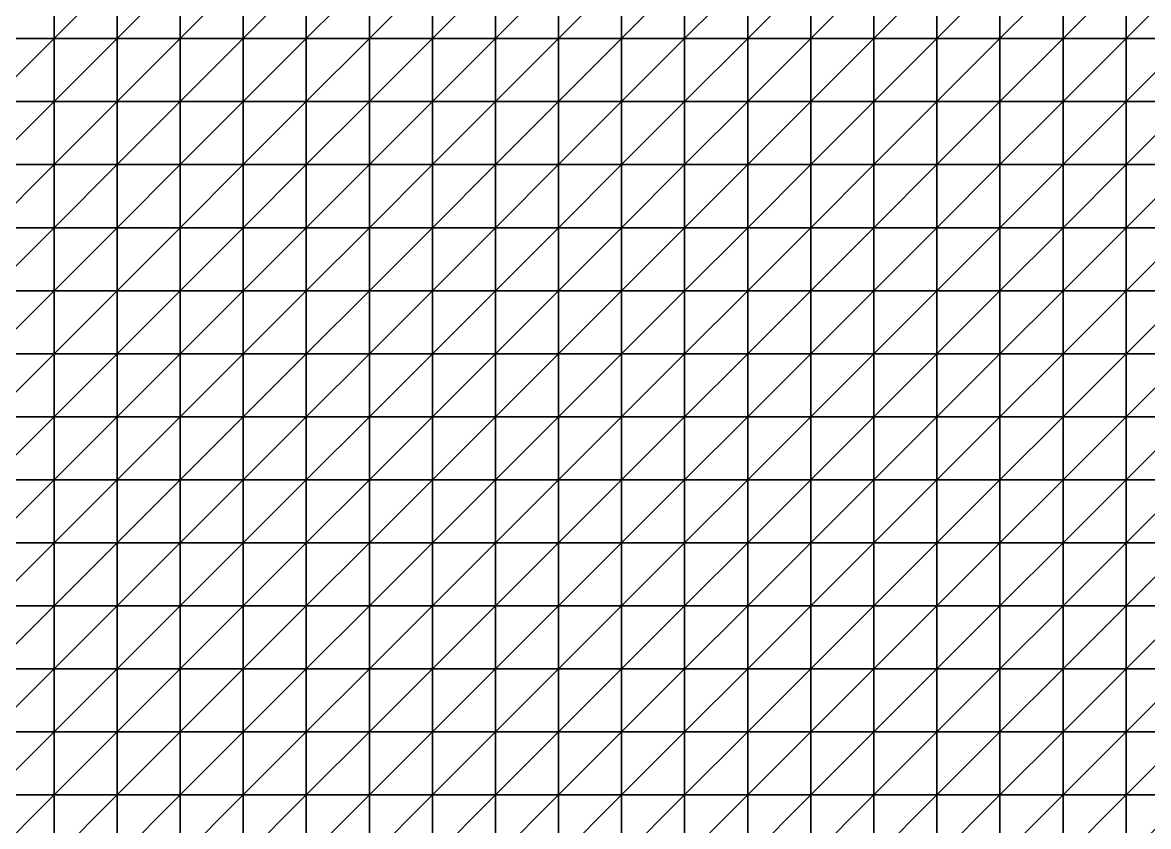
# Model space of a CAD drawing. Extents: x 504700 to 505400, y 9011750 to 9012250.
# Drawn here: x 505045 to 505223.5, y 9011995 to 9012122.6 of the extents above; entities that cross this region are included whole.
import ezdxf

# ---------------------------------------------------------------- set-up
doc = ezdxf.new("R2010")
doc.units = 0

msp = doc.modelspace()

# ---------------------------------------------------------------- linework, layer by layer
at = {"layer": 'PIT_FASE2'}
for points in [[(505040, 9012120, 210.42), (505050, 9012120, 210), (505050, 9012130, 220)], [(505040, 9012120, 210.42), (505050, 9012130, 220), (505040, 9012130, 220.38)], [(505050, 9012120, 210), (505060, 9012120, 210.42), (505060, 9012130, 220.38)], [(505050, 9012120, 210), (505060, 9012130, 220.38), (505050, 9012130, 220)], [(505060, 9012120, 210.42), (505070, 9012120, 211.66), (505070, 9012130, 221.53)], [(505060, 9012120, 210.42), (505070, 9012130, 221.53), (505060, 9012130, 220.38)], [(505070, 9012120, 211.66), (505080, 9012120, 213.69), (505080, 9012130, 223.42)], [(505070, 9012120, 211.66), (505080, 9012130, 223.42), (505070, 9012130, 221.53)], [(505080, 9012120, 213.69), (505090, 9012120, 216.49), (505090, 9012130, 226.01)], [(505080, 9012120, 213.69), (505090, 9012130, 226.01), (505080, 9012130, 223.42)], [(505090, 9012120, 216.49), (505100, 9012120, 220), (505100, 9012130, 229.28)], [(505090, 9012120, 216.49), (505100, 9012130, 229.28), (505090, 9012130, 226.01)], [(505100, 9012120, 220), (505110, 9012120, 224.16), (505110, 9012130, 233.18)], [(505100, 9012120, 220), (505110, 9012130, 233.18), (505100, 9012130, 229.28)], [(505110, 9012120, 224.16), (505120, 9012120, 228.92), (505120, 9012130, 237.65)], [(505110, 9012120, 224.16), (505120, 9012130, 237.65), (505110, 9012130, 233.18)], [(505120, 9012120, 228.92), (505130, 9012120, 234.22), (505130, 9012130, 242.64)], [(505120, 9012120, 228.92), (505130, 9012130, 242.64), (505120, 9012130, 237.65)], [(505130, 9012120, 234.22), (505140, 9012120, 240), (505140, 9012130, 248.11)], [(505130, 9012120, 234.22), (505140, 9012130, 248.11), (505130, 9012130, 242.64)], [(505140, 9012120, 240), (505150, 9012120, 246.21), (505150, 9012130, 254.01)], [(505140, 9012120, 240), (505150, 9012130, 254.01), (505140, 9012130, 248.11)], [(505150, 9012120, 246.21), (505160, 9012120, 252.79), (505160, 9012130, 260.29)], [(505150, 9012120, 246.21), (505160, 9012130, 260.29), (505150, 9012130, 254.01)], [(505160, 9012120, 252.79), (505170, 9012120, 259.71), (505170, 9012130, 266.92)], [(505160, 9012120, 252.79), (505170, 9012130, 266.92), (505160, 9012130, 260.29)], [(505170, 9012120, 259.71), (505180, 9012120, 266.92), (505180, 9012130, 273.85)], [(505170, 9012120, 259.71), (505180, 9012130, 273.85), (505170, 9012130, 266.92)], [(505180, 9012120, 266.92), (505190, 9012120, 274.39), (505190, 9012130, 281.05)], [(505180, 9012120, 266.92), (505190, 9012130, 281.05), (505180, 9012130, 273.85)], [(505190, 9012120, 274.39), (505200, 9012120, 282.09), (505200, 9012130, 288.49)], [(505190, 9012120, 274.39), (505200, 9012130, 288.49), (505190, 9012130, 281.05)], [(505200, 9012120, 282.09), (505210, 9012120, 290), (505210, 9012130, 296.15)], [(505200, 9012120, 282.09), (505210, 9012130, 296.15), (505200, 9012130, 288.49)], [(505210, 9012120, 290), (505220, 9012120, 298.09), (505220, 9012130, 304.01)], [(505210, 9012120, 290), (505220, 9012130, 304.01), (505210, 9012130, 296.15)], [(505220, 9012120, 298.09), (505230, 9012120, 306.33), (505230, 9012130, 312.04)], [(505220, 9012120, 298.09), (505230, 9012130, 312.04), (505220, 9012130, 304.01)], [(505040, 9012110, 200.45), (505050, 9012110, 200), (505050, 9012120, 210)], [(505040, 9012110, 200.45), (505050, 9012120, 210), (505040, 9012120, 210.42)], [(505050, 9012110, 200), (505060, 9012110, 200.45), (505060, 9012120, 210.42)], [(505050, 9012110, 200), (505060, 9012120, 210.42), (505050, 9012120, 210)], [(505060, 9012110, 200.45), (505070, 9012110, 201.8), (505070, 9012120, 211.66)], [(505060, 9012110, 200.45), (505070, 9012120, 211.66), (505060, 9012120, 210.42)], [(505070, 9012110, 201.8), (505080, 9012110, 204.02), (505080, 9012120, 213.69)], [(505070, 9012110, 201.8), (505080, 9012120, 213.69), (505070, 9012120, 211.66)], [(505080, 9012110, 204.02), (505090, 9012110, 207.05), (505090, 9012120, 216.49)], [(505080, 9012110, 204.02), (505090, 9012120, 216.49), (505080, 9012120, 213.69)], [(505090, 9012110, 207.05), (505100, 9012110, 210.83), (505100, 9012120, 220)], [(505090, 9012110, 207.05), (505100, 9012120, 220), (505090, 9012120, 216.49)], [(505100, 9012110, 210.83), (505110, 9012110, 215.3), (505110, 9012120, 224.16)], [(505100, 9012110, 210.83), (505110, 9012120, 224.16), (505100, 9012120, 220)], [(505110, 9012110, 215.3), (505120, 9012110, 220.38), (505120, 9012120, 228.92)], [(505110, 9012110, 215.3), (505120, 9012120, 228.92), (505110, 9012120, 224.16)], [(505120, 9012110, 220.38), (505130, 9012110, 226.01), (505130, 9012120, 234.22)], [(505120, 9012110, 220.38), (505130, 9012120, 234.22), (505120, 9012120, 228.92)], [(505130, 9012110, 226.01), (505140, 9012110, 232.13), (505140, 9012120, 240)], [(505130, 9012110, 226.01), (505140, 9012120, 240), (505130, 9012120, 234.22)], [(505140, 9012110, 232.13), (505150, 9012110, 238.66), (505150, 9012120, 246.21)], [(505140, 9012110, 232.13), (505150, 9012120, 246.21), (505140, 9012120, 240)], [(505150, 9012110, 238.66), (505160, 9012110, 245.56), (505160, 9012120, 252.79)], [(505150, 9012110, 238.66), (505160, 9012120, 252.79), (505150, 9012120, 246.21)], [(505160, 9012110, 245.56), (505170, 9012110, 252.79), (505170, 9012120, 259.71)], [(505160, 9012110, 245.56), (505170, 9012120, 259.71), (505160, 9012120, 252.79)], [(505170, 9012110, 252.79), (505180, 9012110, 260.29), (505180, 9012120, 266.92)], [(505170, 9012110, 252.79), (505180, 9012120, 266.92), (505170, 9012120, 259.71)], [(505180, 9012110, 260.29), (505190, 9012110, 268.05), (505190, 9012120, 274.39)], [(505180, 9012110, 260.29), (505190, 9012120, 274.39), (505180, 9012120, 266.92)], [(505190, 9012110, 268.05), (505200, 9012110, 276.01), (505200, 9012120, 282.09)], [(505190, 9012110, 268.05), (505200, 9012120, 282.09), (505190, 9012120, 274.39)], [(505200, 9012110, 276.01), (505210, 9012110, 284.17), (505210, 9012120, 290)], [(505200, 9012110, 276.01), (505210, 9012120, 290), (505200, 9012120, 282.09)], [(505210, 9012110, 284.17), (505220, 9012110, 292.49), (505220, 9012120, 298.09)], [(505210, 9012110, 284.17), (505220, 9012120, 298.09), (505210, 9012120, 290)], [(505220, 9012110, 292.49), (505230, 9012110, 300.95), (505230, 9012120, 306.33)], [(505220, 9012110, 292.49), (505230, 9012120, 306.33), (505220, 9012120, 298.09)], [(505040, 9012100, 190.5), (505050, 9012100, 190), (505050, 9012110, 200)], [(505040, 9012100, 190.5), (505050, 9012110, 200), (505040, 9012110, 200.45)], [(505050, 9012100, 190), (505060, 9012100, 190.5), (505060, 9012110, 200.45)], [(505050, 9012100, 190), (505060, 9012110, 200.45), (505050, 9012110, 200)], [(505060, 9012100, 190.5), (505070, 9012100, 191.98), (505070, 9012110, 201.8)], [(505060, 9012100, 190.5), (505070, 9012110, 201.8), (505060, 9012110, 200.45)], [(505070, 9012100, 191.98), (505080, 9012100, 194.4), (505080, 9012110, 204.02)], [(505070, 9012100, 191.98), (505080, 9012110, 204.02), (505070, 9012110, 201.8)], [(505080, 9012100, 194.4), (505090, 9012100, 197.7), (505090, 9012110, 207.05)], [(505080, 9012100, 194.4), (505090, 9012110, 207.05), (505080, 9012110, 204.02)], [(505090, 9012100, 197.7), (505100, 9012100, 201.8), (505100, 9012110, 210.83)], [(505090, 9012100, 197.7), (505100, 9012110, 210.83), (505090, 9012110, 207.05)], [(505100, 9012100, 201.8), (505110, 9012100, 206.62), (505110, 9012110, 215.3)], [(505100, 9012100, 201.8), (505110, 9012110, 215.3), (505100, 9012110, 210.83)], [(505110, 9012100, 206.62), (505120, 9012100, 212.07), (505120, 9012110, 220.38)], [(505110, 9012100, 206.62), (505120, 9012110, 220.38), (505110, 9012110, 215.3)], [(505120, 9012100, 212.07), (505130, 9012100, 218.06), (505130, 9012110, 226.01)], [(505120, 9012100, 212.07), (505130, 9012110, 226.01), (505120, 9012110, 220.38)], [(505130, 9012100, 218.06), (505140, 9012100, 224.54), (505140, 9012110, 232.13)], [(505130, 9012100, 218.06), (505140, 9012110, 232.13), (505130, 9012110, 226.01)], [(505140, 9012100, 224.54), (505150, 9012100, 231.42), (505150, 9012110, 238.66)], [(505140, 9012100, 224.54), (505150, 9012110, 238.66), (505140, 9012110, 232.13)], [(505150, 9012100, 231.42), (505160, 9012100, 238.66), (505160, 9012110, 245.56)], [(505150, 9012100, 231.42), (505160, 9012110, 245.56), (505150, 9012110, 238.66)], [(505160, 9012100, 238.66), (505170, 9012100, 246.21), (505170, 9012110, 252.79)], [(505160, 9012100, 238.66), (505170, 9012110, 252.79), (505160, 9012110, 245.56)], [(505170, 9012100, 246.21), (505180, 9012100, 254.01), (505180, 9012110, 260.29)], [(505170, 9012100, 246.21), (505180, 9012110, 260.29), (505170, 9012110, 252.79)], [(505180, 9012100, 254.01), (505190, 9012100, 262.05), (505190, 9012110, 268.05)], [(505180, 9012100, 254.01), (505190, 9012110, 268.05), (505180, 9012110, 260.29)], [(505190, 9012100, 262.05), (505200, 9012100, 270.28), (505200, 9012110, 276.01)], [(505190, 9012100, 262.05), (505200, 9012110, 276.01), (505190, 9012110, 268.05)], [(505200, 9012100, 270.28), (505210, 9012100, 278.68), (505210, 9012110, 284.17)], [(505200, 9012100, 270.28), (505210, 9012110, 284.17), (505200, 9012110, 276.01)], [(505210, 9012100, 278.68), (505220, 9012100, 287.23), (505220, 9012110, 292.49)], [(505210, 9012100, 278.68), (505220, 9012110, 292.49), (505210, 9012110, 284.17)], [(505220, 9012100, 287.23), (505230, 9012100, 295.91), (505230, 9012110, 300.95)], [(505220, 9012100, 287.23), (505230, 9012110, 300.95), (505220, 9012110, 292.49)], [(505040, 9012090, 180.55), (505050, 9012090, 180), (505050, 9012100, 190)], [(505040, 9012090, 180.55), (505050, 9012100, 190), (505040, 9012100, 190.5)], [(505050, 9012090, 180), (505060, 9012090, 180.55), (505060, 9012100, 190.5)], [(505050, 9012090, 180), (505060, 9012100, 190.5), (505050, 9012100, 190)], [(505060, 9012090, 180.55), (505070, 9012090, 182.19), (505070, 9012100, 191.98)], [(505060, 9012090, 180.55), (505070, 9012100, 191.98), (505060, 9012100, 190.5)], [(505070, 9012090, 182.19), (505080, 9012090, 184.87), (505080, 9012100, 194.4)], [(505070, 9012090, 182.19), (505080, 9012100, 194.4), (505070, 9012100, 191.98)], [(505080, 9012090, 184.87), (505090, 9012090, 188.49), (505090, 9012100, 197.7)], [(505080, 9012090, 184.87), (505090, 9012100, 197.7), (505080, 9012100, 194.4)], [(505090, 9012090, 188.49), (505100, 9012090, 192.96), (505100, 9012100, 201.8)], [(505090, 9012090, 188.49), (505100, 9012100, 201.8), (505090, 9012100, 197.7)], [(505100, 9012090, 192.96), (505110, 9012090, 198.17), (505110, 9012100, 206.62)], [(505100, 9012090, 192.96), (505110, 9012100, 206.62), (505100, 9012100, 201.8)], [(505110, 9012090, 198.17), (505120, 9012090, 204.02), (505120, 9012100, 212.07)], [(505110, 9012090, 198.17), (505120, 9012100, 212.07), (505110, 9012100, 206.62)], [(505120, 9012090, 204.02), (505130, 9012090, 210.42), (505130, 9012100, 218.06)], [(505120, 9012090, 204.02), (505130, 9012100, 218.06), (505120, 9012100, 212.07)], [(505130, 9012090, 210.42), (505140, 9012090, 217.28), (505140, 9012100, 224.54)], [(505130, 9012090, 210.42), (505140, 9012100, 224.54), (505130, 9012100, 218.06)], [(505140, 9012090, 217.28), (505150, 9012090, 224.54), (505150, 9012100, 231.42)], [(505140, 9012090, 217.28), (505150, 9012100, 231.42), (505140, 9012100, 224.54)], [(505150, 9012090, 224.54), (505160, 9012090, 232.13), (505160, 9012100, 238.66)], [(505150, 9012090, 224.54), (505160, 9012100, 238.66), (505150, 9012100, 231.42)], [(505160, 9012090, 232.13), (505170, 9012090, 240), (505170, 9012100, 246.21)], [(505160, 9012090, 232.13), (505170, 9012100, 246.21), (505160, 9012100, 238.66)], [(505170, 9012090, 240), (505180, 9012090, 248.11), (505180, 9012100, 254.01)], [(505170, 9012090, 240), (505180, 9012100, 254.01), (505170, 9012100, 246.21)], [(505180, 9012090, 248.11), (505190, 9012090, 256.43), (505190, 9012100, 262.05)], [(505180, 9012090, 248.11), (505190, 9012100, 262.05), (505180, 9012100, 254.01)], [(505190, 9012090, 256.43), (505200, 9012090, 264.93), (505200, 9012100, 270.28)], [(505190, 9012090, 256.43), (505200, 9012100, 270.28), (505190, 9012100, 262.05)], [(505200, 9012090, 264.93), (505210, 9012090, 273.58), (505210, 9012100, 278.68)], [(505200, 9012090, 264.93), (505210, 9012100, 278.68), (505200, 9012100, 270.28)], [(505210, 9012090, 273.58), (505220, 9012090, 282.35), (505220, 9012100, 287.23)], [(505210, 9012090, 273.58), (505220, 9012100, 287.23), (505210, 9012100, 278.68)], [(505220, 9012090, 282.35), (505230, 9012090, 291.25), (505230, 9012100, 295.91)], [(505220, 9012090, 282.35), (505230, 9012100, 295.91), (505220, 9012100, 287.23)], [(505040, 9012080, 180), (505050, 9012080, 180), (505050, 9012090, 180)], [(505040, 9012080, 180), (505050, 9012090, 180), (505040, 9012090, 180.55)], [(505050, 9012080, 180), (505060, 9012080, 180), (505060, 9012090, 180.55)], [(505050, 9012080, 180), (505060, 9012090, 180.55), (505050, 9012090, 180)], [(505060, 9012080, 180), (505070, 9012080, 180), (505070, 9012090, 182.19)], [(505060, 9012080, 180), (505070, 9012090, 182.19), (505060, 9012090, 180.55)], [(505070, 9012080, 180), (505080, 9012080, 180), (505080, 9012090, 184.87)], [(505070, 9012080, 180), (505080, 9012090, 184.87), (505070, 9012090, 182.19)], [(505080, 9012080, 180), (505090, 9012080, 180), (505090, 9012090, 188.49)], [(505080, 9012080, 180), (505090, 9012090, 188.49), (505080, 9012090, 184.87)], [(505090, 9012080, 180), (505100, 9012080, 184.34), (505100, 9012090, 192.96)], [(505090, 9012080, 180), (505100, 9012090, 192.96), (505090, 9012090, 188.49)], [(505100, 9012080, 184.34), (505110, 9012080, 190), (505110, 9012090, 198.17)], [(505100, 9012080, 184.34), (505110, 9012090, 198.17), (505100, 9012090, 192.96)], [(505110, 9012080, 190), (505120, 9012080, 196.3), (505120, 9012090, 204.02)], [(505110, 9012080, 190), (505120, 9012090, 204.02), (505110, 9012090, 198.17)], [(505120, 9012080, 196.3), (505130, 9012080, 203.14), (505130, 9012090, 210.42)], [(505120, 9012080, 196.3), (505130, 9012090, 210.42), (505120, 9012090, 204.02)], [(505130, 9012080, 203.14), (505140, 9012080, 210.42), (505140, 9012090, 217.28)], [(505130, 9012080, 203.14), (505140, 9012090, 217.28), (505130, 9012090, 210.42)], [(505140, 9012080, 210.42), (505150, 9012080, 218.06), (505150, 9012090, 224.54)], [(505140, 9012080, 210.42), (505150, 9012090, 224.54), (505140, 9012090, 217.28)], [(505150, 9012080, 218.06), (505160, 9012080, 226.01), (505160, 9012090, 232.13)], [(505150, 9012080, 218.06), (505160, 9012090, 232.13), (505150, 9012090, 224.54)], [(505160, 9012080, 226.01), (505170, 9012080, 234.22), (505170, 9012090, 240)], [(505160, 9012080, 226.01), (505170, 9012090, 240), (505160, 9012090, 232.13)], [(505170, 9012080, 234.22), (505180, 9012080, 242.64), (505180, 9012090, 248.11)], [(505170, 9012080, 234.22), (505180, 9012090, 248.11), (505170, 9012090, 240)], [(505180, 9012080, 242.64), (505190, 9012080, 251.25), (505190, 9012090, 256.43)], [(505180, 9012080, 242.64), (505190, 9012090, 256.43), (505180, 9012090, 248.11)], [(505190, 9012080, 251.25), (505200, 9012080, 260), (505200, 9012090, 264.93)], [(505190, 9012080, 251.25), (505200, 9012090, 264.93), (505190, 9012090, 256.43)], [(505200, 9012080, 260), (505210, 9012080, 268.88), (505210, 9012090, 273.58)], [(505200, 9012080, 260), (505210, 9012090, 273.58), (505200, 9012090, 264.93)], [(505210, 9012080, 268.88), (505220, 9012080, 277.88), (505220, 9012090, 282.35)], [(505210, 9012080, 268.88), (505220, 9012090, 282.35), (505210, 9012090, 273.58)], [(505220, 9012080, 277.88), (505230, 9012080, 286.98), (505230, 9012090, 291.25)], [(505220, 9012080, 277.88), (505230, 9012090, 291.25), (505220, 9012090, 282.35)], [(505040, 9012070, 180), (505050, 9012070, 180), (505050, 9012080, 180)], [(505040, 9012070, 180), (505050, 9012080, 180), (505040, 9012080, 180)], [(505050, 9012070, 180), (505060, 9012070, 180), (505060, 9012080, 180)], [(505050, 9012070, 180), (505060, 9012080, 180), (505050, 9012080, 180)], [(505060, 9012070, 180), (505070, 9012070, 180), (505070, 9012080, 180)], [(505060, 9012070, 180), (505070, 9012080, 180), (505060, 9012080, 180)], [(505070, 9012070, 180), (505080, 9012070, 180), (505080, 9012080, 180)], [(505070, 9012070, 180), (505080, 9012080, 180), (505070, 9012080, 180)], [(505080, 9012070, 180), (505090, 9012070, 180), (505090, 9012080, 180)], [(505080, 9012070, 180), (505090, 9012080, 180), (505080, 9012080, 180)], [(505090, 9012070, 180), (505100, 9012070, 180), (505100, 9012080, 184.34)], [(505090, 9012070, 180), (505100, 9012080, 184.34), (505090, 9012080, 180)], [(505100, 9012070, 180), (505110, 9012070, 182.19), (505110, 9012080, 190)], [(505100, 9012070, 180), (505110, 9012080, 190), (505100, 9012080, 184.34)], [(505110, 9012070, 182.19), (505120, 9012070, 189), (505120, 9012080, 196.3)], [(505110, 9012070, 182.19), (505120, 9012080, 196.3), (505110, 9012080, 190)], [(505120, 9012070, 189), (505130, 9012070, 196.3), (505130, 9012080, 203.14)], [(505120, 9012070, 189), (505130, 9012080, 203.14), (505120, 9012080, 196.3)], [(505130, 9012070, 196.3), (505140, 9012070, 204.02), (505140, 9012080, 210.42)], [(505130, 9012070, 196.3), (505140, 9012080, 210.42), (505130, 9012080, 203.14)], [(505140, 9012070, 204.02), (505150, 9012070, 212.07), (505150, 9012080, 218.06)], [(505140, 9012070, 204.02), (505150, 9012080, 218.06), (505140, 9012080, 210.42)], [(505150, 9012070, 212.07), (505160, 9012070, 220.38), (505160, 9012080, 226.01)], [(505150, 9012070, 212.07), (505160, 9012080, 226.01), (505150, 9012080, 218.06)], [(505160, 9012070, 220.38), (505170, 9012070, 228.92), (505170, 9012080, 234.22)], [(505160, 9012070, 220.38), (505170, 9012080, 234.22), (505160, 9012080, 226.01)], [(505170, 9012070, 228.92), (505180, 9012070, 237.65), (505180, 9012080, 242.64)], [(505170, 9012070, 228.92), (505180, 9012080, 242.64), (505170, 9012080, 234.22)], [(505180, 9012070, 237.65), (505190, 9012070, 246.53), (505190, 9012080, 251.25)], [(505180, 9012070, 237.65), (505190, 9012080, 251.25), (505180, 9012080, 242.64)], [(505190, 9012070, 246.53), (505200, 9012070, 255.53), (505200, 9012080, 260)], [(505190, 9012070, 246.53), (505200, 9012080, 260), (505190, 9012080, 251.25)], [(505200, 9012070, 255.53), (505210, 9012070, 264.64), (505210, 9012080, 268.88)], [(505200, 9012070, 255.53), (505210, 9012080, 268.88), (505200, 9012080, 260)], [(505210, 9012070, 264.64), (505220, 9012070, 273.85), (505220, 9012080, 277.88)], [(505210, 9012070, 264.64), (505220, 9012080, 277.88), (505210, 9012080, 268.88)], [(505220, 9012070, 273.85), (505230, 9012070, 283.13), (505230, 9012080, 286.98)], [(505220, 9012070, 273.85), (505230, 9012080, 286.98), (505220, 9012080, 277.88)], [(505040, 9012060, 180), (505050, 9012060, 180), (505050, 9012070, 180)], [(505040, 9012060, 180), (505050, 9012070, 180), (505040, 9012070, 180)], [(505050, 9012060, 180), (505060, 9012060, 180), (505060, 9012070, 180)], [(505050, 9012060, 180), (505060, 9012070, 180), (505050, 9012070, 180)], [(505060, 9012060, 180), (505070, 9012060, 180), (505070, 9012070, 180)], [(505060, 9012060, 180), (505070, 9012070, 180), (505060, 9012070, 180)], [(505070, 9012060, 180), (505080, 9012060, 180), (505080, 9012070, 180)], [(505070, 9012060, 180), (505080, 9012070, 180), (505070, 9012070, 180)], [(505080, 9012060, 180), (505090, 9012060, 180), (505090, 9012070, 180)], [(505080, 9012060, 180), (505090, 9012070, 180), (505080, 9012070, 180)], [(505090, 9012060, 180), (505100, 9012060, 180), (505100, 9012070, 180)], [(505090, 9012060, 180), (505100, 9012070, 180), (505090, 9012070, 180)], [(505100, 9012060, 180), (505110, 9012060, 180), (505110, 9012070, 182.19)], [(505100, 9012060, 180), (505110, 9012070, 182.19), (505100, 9012070, 180)], [(505110, 9012060, 180), (505120, 9012060, 182.19), (505120, 9012070, 189)], [(505110, 9012060, 180), (505120, 9012070, 189), (505110, 9012070, 182.19)], [(505120, 9012060, 182.19), (505130, 9012060, 190), (505130, 9012070, 196.3)], [(505120, 9012060, 182.19), (505130, 9012070, 196.3), (505120, 9012070, 189)], [(505130, 9012060, 190), (505140, 9012060, 198.17), (505140, 9012070, 204.02)], [(505130, 9012060, 190), (505140, 9012070, 204.02), (505130, 9012070, 196.3)], [(505140, 9012060, 198.17), (505150, 9012060, 206.62), (505150, 9012070, 212.07)], [(505140, 9012060, 198.17), (505150, 9012070, 212.07), (505140, 9012070, 204.02)], [(505150, 9012060, 206.62), (505160, 9012060, 215.3), (505160, 9012070, 220.38)], [(505150, 9012060, 206.62), (505160, 9012070, 220.38), (505150, 9012070, 212.07)], [(505160, 9012060, 215.3), (505170, 9012060, 224.16), (505170, 9012070, 228.92)], [(505160, 9012060, 215.3), (505170, 9012070, 228.92), (505160, 9012070, 220.38)], [(505170, 9012060, 224.16), (505180, 9012060, 233.18), (505180, 9012070, 237.65)], [(505170, 9012060, 224.16), (505180, 9012070, 237.65), (505170, 9012070, 228.92)], [(505180, 9012060, 233.18), (505190, 9012060, 242.31), (505190, 9012070, 246.53)], [(505180, 9012060, 233.18), (505190, 9012070, 246.53), (505180, 9012070, 237.65)], [(505190, 9012060, 242.31), (505200, 9012060, 251.56), (505200, 9012070, 255.53)], [(505190, 9012060, 242.31), (505200, 9012070, 255.53), (505190, 9012070, 246.53)], [(505200, 9012060, 251.56), (505210, 9012060, 260.88), (505210, 9012070, 264.64)], [(505200, 9012060, 251.56), (505210, 9012070, 264.64), (505200, 9012070, 255.53)], [(505210, 9012060, 260.88), (505220, 9012060, 270.28), (505220, 9012070, 273.85)], [(505210, 9012060, 260.88), (505220, 9012070, 273.85), (505210, 9012070, 264.64)], [(505220, 9012060, 270.28), (505230, 9012060, 279.74), (505230, 9012070, 283.13)], [(505220, 9012060, 270.28), (505230, 9012070, 283.13), (505220, 9012070, 273.85)], [(505040, 9012050, 180), (505050, 9012050, 180), (505050, 9012060, 180)], [(505040, 9012050, 180), (505050, 9012060, 180), (505040, 9012060, 180)], [(505050, 9012050, 180), (505060, 9012050, 180), (505060, 9012060, 180)], [(505050, 9012050, 180), (505060, 9012060, 180), (505050, 9012060, 180)], [(505060, 9012050, 180), (505070, 9012050, 180), (505070, 9012060, 180)], [(505060, 9012050, 180), (505070, 9012060, 180), (505060, 9012060, 180)], [(505070, 9012050, 180), (505080, 9012050, 180), (505080, 9012060, 180)], [(505070, 9012050, 180), (505080, 9012060, 180), (505070, 9012060, 180)], [(505080, 9012050, 180), (505090, 9012050, 180), (505090, 9012060, 180)], [(505080, 9012050, 180), (505090, 9012060, 180), (505080, 9012060, 180)], [(505090, 9012050, 180), (505100, 9012050, 180), (505100, 9012060, 180)], [(505090, 9012050, 180), (505100, 9012060, 180), (505090, 9012060, 180)], [(505100, 9012050, 180), (505110, 9012050, 180), (505110, 9012060, 180)], [(505100, 9012050, 180), (505110, 9012060, 180), (505100, 9012060, 180)], [(505110, 9012050, 180), (505120, 9012050, 180), (505120, 9012060, 182.19)], [(505110, 9012050, 180), (505120, 9012060, 182.19), (505110, 9012060, 180)], [(505120, 9012050, 180), (505130, 9012050, 184.34), (505130, 9012060, 190)], [(505120, 9012050, 180), (505130, 9012060, 190), (505120, 9012060, 182.19)], [(505130, 9012050, 184.34), (505140, 9012050, 192.96), (505140, 9012060, 198.17)], [(505130, 9012050, 184.34), (505140, 9012060, 198.17), (505130, 9012060, 190)], [(505140, 9012050, 192.96), (505150, 9012050, 201.8), (505150, 9012060, 206.62)], [(505140, 9012050, 192.96), (505150, 9012060, 206.62), (505140, 9012060, 198.17)], [(505150, 9012050, 201.8), (505160, 9012050, 210.83), (505160, 9012060, 215.3)], [(505150, 9012050, 201.8), (505160, 9012060, 215.3), (505150, 9012060, 206.62)], [(505160, 9012050, 210.83), (505170, 9012050, 220), (505170, 9012060, 224.16)], [(505160, 9012050, 210.83), (505170, 9012060, 224.16), (505160, 9012060, 215.3)], [(505170, 9012050, 220), (505180, 9012050, 229.28), (505180, 9012060, 233.18)], [(505170, 9012050, 220), (505180, 9012060, 233.18), (505170, 9012060, 224.16)], [(505180, 9012050, 229.28), (505190, 9012050, 238.66), (505190, 9012060, 242.31)], [(505180, 9012050, 229.28), (505190, 9012060, 242.31), (505180, 9012060, 233.18)], [(505190, 9012050, 238.66), (505200, 9012050, 248.11), (505200, 9012060, 251.56)], [(505190, 9012050, 238.66), (505200, 9012060, 251.56), (505190, 9012060, 242.31)], [(505200, 9012050, 248.11), (505210, 9012050, 257.63), (505210, 9012060, 260.88)], [(505200, 9012050, 248.11), (505210, 9012060, 260.88), (505200, 9012060, 251.56)], [(505210, 9012050, 257.63), (505220, 9012050, 267.2), (505220, 9012060, 270.28)], [(505210, 9012050, 257.63), (505220, 9012060, 270.28), (505210, 9012060, 260.88)], [(505220, 9012050, 267.2), (505230, 9012050, 276.81), (505230, 9012060, 279.74)], [(505220, 9012050, 267.2), (505230, 9012060, 279.74), (505220, 9012060, 270.28)], [(505040, 9012040, 180), (505050, 9012040, 180), (505050, 9012050, 180)], [(505040, 9012040, 180), (505050, 9012050, 180), (505040, 9012050, 180)], [(505050, 9012040, 180), (505060, 9012040, 180), (505060, 9012050, 180)], [(505050, 9012040, 180), (505060, 9012050, 180), (505050, 9012050, 180)], [(505060, 9012040, 180), (505070, 9012040, 180), (505070, 9012050, 180)], [(505060, 9012040, 180), (505070, 9012050, 180), (505060, 9012050, 180)], [(505070, 9012040, 180), (505080, 9012040, 180), (505080, 9012050, 180)], [(505070, 9012040, 180), (505080, 9012050, 180), (505070, 9012050, 180)], [(505080, 9012040, 180), (505090, 9012040, 180), (505090, 9012050, 180)], [(505080, 9012040, 180), (505090, 9012050, 180), (505080, 9012050, 180)], [(505090, 9012040, 180), (505100, 9012040, 180), (505100, 9012050, 180)], [(505090, 9012040, 180), (505100, 9012050, 180), (505090, 9012050, 180)], [(505100, 9012040, 180), (505110, 9012040, 180), (505110, 9012050, 180)], [(505100, 9012040, 180), (505110, 9012050, 180), (505100, 9012050, 180)], [(505110, 9012040, 180), (505120, 9012040, 180), (505120, 9012050, 180)], [(505110, 9012040, 180), (505120, 9012050, 180), (505110, 9012050, 180)], [(505120, 9012040, 180), (505130, 9012040, 180), (505130, 9012050, 184.34)], [(505120, 9012040, 180), (505130, 9012050, 184.34), (505120, 9012050, 180)], [(505130, 9012040, 180), (505140, 9012040, 188.49), (505140, 9012050, 192.96)], [(505130, 9012040, 180), (505140, 9012050, 192.96), (505130, 9012050, 184.34)], [(505140, 9012040, 188.49), (505150, 9012040, 197.7), (505150, 9012050, 201.8)], [(505140, 9012040, 188.49), (505150, 9012050, 201.8), (505140, 9012050, 192.96)], [(505150, 9012040, 197.7), (505160, 9012040, 207.05), (505160, 9012050, 210.83)], [(505150, 9012040, 197.7), (505160, 9012050, 210.83), (505150, 9012050, 201.8)], [(505160, 9012040, 207.05), (505170, 9012040, 216.49), (505170, 9012050, 220)], [(505160, 9012040, 207.05), (505170, 9012050, 220), (505160, 9012050, 210.83)], [(505170, 9012040, 216.49), (505180, 9012040, 226.01), (505180, 9012050, 229.28)], [(505170, 9012040, 216.49), (505180, 9012050, 229.28), (505170, 9012050, 220)], [(505180, 9012040, 226.01), (505190, 9012040, 235.6), (505190, 9012050, 238.66)], [(505180, 9012040, 226.01), (505190, 9012050, 238.66), (505180, 9012050, 229.28)], [(505190, 9012040, 235.6), (505200, 9012040, 245.24), (505200, 9012050, 248.11)], [(505190, 9012040, 235.6), (505200, 9012050, 248.11), (505190, 9012050, 238.66)], [(505200, 9012040, 245.24), (505210, 9012040, 254.92), (505210, 9012050, 257.63)], [(505200, 9012040, 245.24), (505210, 9012050, 257.63), (505200, 9012050, 248.11)], [(505210, 9012040, 254.92), (505220, 9012040, 264.64), (505220, 9012050, 267.2)], [(505210, 9012040, 254.92), (505220, 9012050, 267.2), (505210, 9012050, 257.63)], [(505220, 9012040, 264.64), (505230, 9012040, 274.39), (505230, 9012050, 276.81)], [(505220, 9012040, 264.64), (505230, 9012050, 276.81), (505220, 9012050, 267.2)], [(505040, 9012030, 180), (505050, 9012030, 180), (505050, 9012040, 180)], [(505040, 9012030, 180), (505050, 9012040, 180), (505040, 9012040, 180)], [(505050, 9012030, 180), (505060, 9012030, 180), (505060, 9012040, 180)], [(505050, 9012030, 180), (505060, 9012040, 180), (505050, 9012040, 180)], [(505060, 9012030, 180), (505070, 9012030, 180), (505070, 9012040, 180)], [(505060, 9012030, 180), (505070, 9012040, 180), (505060, 9012040, 180)], [(505070, 9012030, 180), (505080, 9012030, 180), (505080, 9012040, 180)], [(505070, 9012030, 180), (505080, 9012040, 180), (505070, 9012040, 180)], [(505080, 9012030, 180), (505090, 9012030, 180), (505090, 9012040, 180)], [(505080, 9012030, 180), (505090, 9012040, 180), (505080, 9012040, 180)], [(505090, 9012030, 180), (505100, 9012030, 180), (505100, 9012040, 180)], [(505090, 9012030, 180), (505100, 9012040, 180), (505090, 9012040, 180)], [(505100, 9012030, 180), (505110, 9012030, 180), (505110, 9012040, 180)], [(505100, 9012030, 180), (505110, 9012040, 180), (505100, 9012040, 180)], [(505110, 9012030, 180), (505120, 9012030, 180), (505120, 9012040, 180)], [(505110, 9012030, 180), (505120, 9012040, 180), (505110, 9012040, 180)], [(505120, 9012030, 180), (505130, 9012030, 180), (505130, 9012040, 180)], [(505120, 9012030, 180), (505130, 9012040, 180), (505120, 9012040, 180)], [(505130, 9012030, 180), (505140, 9012030, 184.87), (505140, 9012040, 188.49)], [(505130, 9012030, 180), (505140, 9012040, 188.49), (505130, 9012040, 180)], [(505140, 9012030, 184.87), (505150, 9012030, 194.4), (505150, 9012040, 197.7)], [(505140, 9012030, 184.87), (505150, 9012040, 197.7), (505140, 9012040, 188.49)], [(505150, 9012030, 194.4), (505160, 9012030, 204.02), (505160, 9012040, 207.05)], [(505150, 9012030, 194.4), (505160, 9012040, 207.05), (505150, 9012040, 197.7)], [(505160, 9012030, 204.02), (505170, 9012030, 213.69), (505170, 9012040, 216.49)], [(505160, 9012030, 204.02), (505170, 9012040, 216.49), (505160, 9012040, 207.05)], [(505170, 9012030, 213.69), (505180, 9012030, 223.42), (505180, 9012040, 226.01)], [(505170, 9012030, 213.69), (505180, 9012040, 226.01), (505170, 9012040, 216.49)], [(505180, 9012030, 223.42), (505190, 9012030, 233.18), (505190, 9012040, 235.6)], [(505180, 9012030, 223.42), (505190, 9012040, 235.6), (505180, 9012040, 226.01)], [(505190, 9012030, 233.18), (505200, 9012030, 242.97), (505200, 9012040, 245.24)], [(505190, 9012030, 233.18), (505200, 9012040, 245.24), (505190, 9012040, 235.6)], [(505200, 9012030, 242.97), (505210, 9012030, 252.79), (505210, 9012040, 254.92)], [(505200, 9012030, 242.97), (505210, 9012040, 254.92), (505200, 9012040, 245.24)], [(505210, 9012030, 252.79), (505220, 9012030, 262.63), (505220, 9012040, 264.64)], [(505210, 9012030, 252.79), (505220, 9012040, 264.64), (505210, 9012040, 254.92)], [(505220, 9012030, 262.63), (505230, 9012030, 272.48), (505230, 9012040, 274.39)], [(505220, 9012030, 262.63), (505230, 9012040, 274.39), (505220, 9012040, 264.64)], [(505040, 9012020, 180), (505050, 9012020, 180), (505050, 9012030, 180)], [(505040, 9012020, 180), (505050, 9012030, 180), (505040, 9012030, 180)], [(505050, 9012020, 180), (505060, 9012020, 180), (505060, 9012030, 180)], [(505050, 9012020, 180), (505060, 9012030, 180), (505050, 9012030, 180)], [(505060, 9012020, 180), (505070, 9012020, 180), (505070, 9012030, 180)], [(505060, 9012020, 180), (505070, 9012030, 180), (505060, 9012030, 180)], [(505070, 9012020, 180), (505080, 9012020, 180), (505080, 9012030, 180)], [(505070, 9012020, 180), (505080, 9012030, 180), (505070, 9012030, 180)], [(505080, 9012020, 180), (505090, 9012020, 180), (505090, 9012030, 180)], [(505080, 9012020, 180), (505090, 9012030, 180), (505080, 9012030, 180)], [(505090, 9012020, 180), (505100, 9012020, 180), (505100, 9012030, 180)], [(505090, 9012020, 180), (505100, 9012030, 180), (505090, 9012030, 180)], [(505100, 9012020, 180), (505110, 9012020, 180), (505110, 9012030, 180)], [(505100, 9012020, 180), (505110, 9012030, 180), (505100, 9012030, 180)], [(505110, 9012020, 180), (505120, 9012020, 180), (505120, 9012030, 180)], [(505110, 9012020, 180), (505120, 9012030, 180), (505110, 9012030, 180)], [(505120, 9012020, 180), (505130, 9012020, 180), (505130, 9012030, 180)], [(505120, 9012020, 180), (505130, 9012030, 180), (505120, 9012030, 180)], [(505130, 9012020, 180), (505140, 9012020, 182.19), (505140, 9012030, 184.87)], [(505130, 9012020, 180), (505140, 9012030, 184.87), (505130, 9012030, 180)], [(505140, 9012020, 182.19), (505150, 9012020, 191.98), (505150, 9012030, 194.4)], [(505140, 9012020, 182.19), (505150, 9012030, 194.4), (505140, 9012030, 184.87)], [(505150, 9012020, 191.98), (505160, 9012020, 201.8), (505160, 9012030, 204.02)], [(505150, 9012020, 191.98), (505160, 9012030, 204.02), (505150, 9012030, 194.4)], [(505160, 9012020, 201.8), (505170, 9012020, 211.66), (505170, 9012030, 213.69)], [(505160, 9012020, 201.8), (505170, 9012030, 213.69), (505160, 9012030, 204.02)], [(505170, 9012020, 211.66), (505180, 9012020, 221.53), (505180, 9012030, 223.42)], [(505170, 9012020, 211.66), (505180, 9012030, 223.42), (505170, 9012030, 213.69)], [(505180, 9012020, 221.53), (505190, 9012020, 231.42), (505190, 9012030, 233.18)], [(505180, 9012020, 221.53), (505190, 9012030, 233.18), (505180, 9012030, 223.42)], [(505190, 9012020, 231.42), (505200, 9012020, 241.33), (505200, 9012030, 242.97)], [(505190, 9012020, 231.42), (505200, 9012030, 242.97), (505190, 9012030, 233.18)], [(505200, 9012020, 241.33), (505210, 9012020, 251.25), (505210, 9012030, 252.79)], [(505200, 9012020, 241.33), (505210, 9012030, 252.79), (505200, 9012030, 242.97)], [(505210, 9012020, 251.25), (505220, 9012020, 261.17), (505220, 9012030, 262.63)], [(505210, 9012020, 251.25), (505220, 9012030, 262.63), (505210, 9012030, 252.79)], [(505220, 9012020, 261.17), (505230, 9012020, 271.11), (505230, 9012030, 272.48)], [(505220, 9012020, 261.17), (505230, 9012030, 272.48), (505220, 9012030, 262.63)], [(505040, 9012010, 180), (505050, 9012010, 180), (505050, 9012020, 180)], [(505040, 9012010, 180), (505050, 9012020, 180), (505040, 9012020, 180)], [(505050, 9012010, 180), (505060, 9012010, 180), (505060, 9012020, 180)], [(505050, 9012010, 180), (505060, 9012020, 180), (505050, 9012020, 180)], [(505060, 9012010, 180), (505070, 9012010, 180), (505070, 9012020, 180)], [(505060, 9012010, 180), (505070, 9012020, 180), (505060, 9012020, 180)], [(505070, 9012010, 180), (505080, 9012010, 180), (505080, 9012020, 180)], [(505070, 9012010, 180), (505080, 9012020, 180), (505070, 9012020, 180)], [(505080, 9012010, 180), (505090, 9012010, 180), (505090, 9012020, 180)], [(505080, 9012010, 180), (505090, 9012020, 180), (505080, 9012020, 180)], [(505090, 9012010, 180), (505100, 9012010, 180), (505100, 9012020, 180)], [(505090, 9012010, 180), (505100, 9012020, 180), (505090, 9012020, 180)], [(505100, 9012010, 180), (505110, 9012010, 180), (505110, 9012020, 180)], [(505100, 9012010, 180), (505110, 9012020, 180), (505100, 9012020, 180)], [(505110, 9012010, 180), (505120, 9012010, 180), (505120, 9012020, 180)], [(505110, 9012010, 180), (505120, 9012020, 180), (505110, 9012020, 180)], [(505120, 9012010, 180), (505130, 9012010, 180), (505130, 9012020, 180)], [(505120, 9012010, 180), (505130, 9012020, 180), (505120, 9012020, 180)], [(505130, 9012010, 180), (505140, 9012010, 180.55), (505140, 9012020, 182.19)], [(505130, 9012010, 180), (505140, 9012020, 182.19), (505130, 9012020, 180)], [(505140, 9012010, 180.55), (505150, 9012010, 190.5), (505150, 9012020, 191.98)], [(505140, 9012010, 180.55), (505150, 9012020, 191.98), (505140, 9012020, 182.19)], [(505150, 9012010, 190.5), (505160, 9012010, 200.45), (505160, 9012020, 201.8)], [(505150, 9012010, 190.5), (505160, 9012020, 201.8), (505150, 9012020, 191.98)], [(505160, 9012010, 200.45), (505170, 9012010, 210.42), (505170, 9012020, 211.66)], [(505160, 9012010, 200.45), (505170, 9012020, 211.66), (505160, 9012020, 201.8)], [(505170, 9012010, 210.42), (505180, 9012010, 220.38), (505180, 9012020, 221.53)], [(505170, 9012010, 210.42), (505180, 9012020, 221.53), (505170, 9012020, 211.66)], [(505180, 9012010, 220.38), (505190, 9012010, 230.36), (505190, 9012020, 231.42)], [(505180, 9012010, 220.38), (505190, 9012020, 231.42), (505180, 9012020, 221.53)], [(505190, 9012010, 230.36), (505200, 9012010, 240.33), (505200, 9012020, 241.33)], [(505190, 9012010, 230.36), (505200, 9012020, 241.33), (505190, 9012020, 231.42)], [(505200, 9012010, 240.33), (505210, 9012010, 250.31), (505210, 9012020, 251.25)], [(505200, 9012010, 240.33), (505210, 9012020, 251.25), (505200, 9012020, 241.33)], [(505210, 9012010, 250.31), (505220, 9012010, 260.29), (505220, 9012020, 261.17)], [(505210, 9012010, 250.31), (505220, 9012020, 261.17), (505210, 9012020, 251.25)], [(505220, 9012010, 260.29), (505230, 9012010, 270.28), (505230, 9012020, 271.11)], [(505220, 9012010, 260.29), (505230, 9012020, 271.11), (505220, 9012020, 261.17)], [(505040, 9012000, 180), (505050, 9012000, 180), (505050, 9012010, 180)], [(505040, 9012000, 180), (505050, 9012010, 180), (505040, 9012010, 180)], [(505050, 9012000, 180), (505060, 9012000, 180), (505060, 9012010, 180)], [(505050, 9012000, 180), (505060, 9012010, 180), (505050, 9012010, 180)], [(505060, 9012000, 180), (505070, 9012000, 180), (505070, 9012010, 180)], [(505060, 9012000, 180), (505070, 9012010, 180), (505060, 9012010, 180)], [(505070, 9012000, 180), (505080, 9012000, 180), (505080, 9012010, 180)], [(505070, 9012000, 180), (505080, 9012010, 180), (505070, 9012010, 180)], [(505080, 9012000, 180), (505090, 9012000, 180), (505090, 9012010, 180)], [(505080, 9012000, 180), (505090, 9012010, 180), (505080, 9012010, 180)], [(505090, 9012000, 180), (505100, 9012000, 180), (505100, 9012010, 180)], [(505090, 9012000, 180), (505100, 9012010, 180), (505090, 9012010, 180)], [(505100, 9012000, 180), (505110, 9012000, 180), (505110, 9012010, 180)], [(505100, 9012000, 180), (505110, 9012010, 180), (505100, 9012010, 180)], [(505110, 9012000, 180), (505120, 9012000, 180), (505120, 9012010, 180)], [(505110, 9012000, 180), (505120, 9012010, 180), (505110, 9012010, 180)], [(505120, 9012000, 180), (505130, 9012000, 180), (505130, 9012010, 180)], [(505120, 9012000, 180), (505130, 9012010, 180), (505120, 9012010, 180)], [(505130, 9012000, 180), (505140, 9012000, 180), (505140, 9012010, 180.55)], [(505130, 9012000, 180), (505140, 9012010, 180.55), (505130, 9012010, 180)], [(505140, 9012000, 180), (505150, 9012000, 190), (505150, 9012010, 190.5)], [(505140, 9012000, 180), (505150, 9012010, 190.5), (505140, 9012010, 180.55)], [(505150, 9012000, 190), (505160, 9012000, 200), (505160, 9012010, 200.45)], [(505150, 9012000, 190), (505160, 9012010, 200.45), (505150, 9012010, 190.5)], [(505160, 9012000, 200), (505170, 9012000, 210), (505170, 9012010, 210.42)], [(505160, 9012000, 200), (505170, 9012010, 210.42), (505160, 9012010, 200.45)], [(505170, 9012000, 210), (505180, 9012000, 220), (505180, 9012010, 220.38)], [(505170, 9012000, 210), (505180, 9012010, 220.38), (505170, 9012010, 210.42)], [(505180, 9012000, 220), (505190, 9012000, 230), (505190, 9012010, 230.36)], [(505180, 9012000, 220), (505190, 9012010, 230.36), (505180, 9012010, 220.38)], [(505190, 9012000, 230), (505200, 9012000, 240), (505200, 9012010, 240.33)], [(505190, 9012000, 230), (505200, 9012010, 240.33), (505190, 9012010, 230.36)], [(505200, 9012000, 240), (505210, 9012000, 250), (505210, 9012010, 250.31)], [(505200, 9012000, 240), (505210, 9012010, 250.31), (505200, 9012010, 240.33)], [(505210, 9012000, 250), (505220, 9012000, 260), (505220, 9012010, 260.29)], [(505210, 9012000, 250), (505220, 9012010, 260.29), (505210, 9012010, 250.31)], [(505220, 9012000, 260), (505230, 9012000, 270), (505230, 9012010, 270.28)], [(505220, 9012000, 260), (505230, 9012010, 270.28), (505220, 9012010, 260.29)], [(505040, 9011990, 180), (505050, 9011990, 180), (505050, 9012000, 180)], [(505040, 9011990, 180), (505050, 9012000, 180), (505040, 9012000, 180)], [(505050, 9011990, 180), (505060, 9011990, 180), (505060, 9012000, 180)], [(505050, 9011990, 180), (505060, 9012000, 180), (505050, 9012000, 180)], [(505060, 9011990, 180), (505070, 9011990, 180), (505070, 9012000, 180)], [(505060, 9011990, 180), (505070, 9012000, 180), (505060, 9012000, 180)], [(505070, 9011990, 180), (505080, 9011990, 180), (505080, 9012000, 180)], [(505070, 9011990, 180), (505080, 9012000, 180), (505070, 9012000, 180)], [(505080, 9011990, 180), (505090, 9011990, 180), (505090, 9012000, 180)], [(505080, 9011990, 180), (505090, 9012000, 180), (505080, 9012000, 180)], [(505090, 9011990, 180), (505100, 9011990, 180), (505100, 9012000, 180)], [(505090, 9011990, 180), (505100, 9012000, 180), (505090, 9012000, 180)], [(505100, 9011990, 180), (505110, 9011990, 180), (505110, 9012000, 180)], [(505100, 9011990, 180), (505110, 9012000, 180), (505100, 9012000, 180)], [(505110, 9011990, 180), (505120, 9011990, 180), (505120, 9012000, 180)], [(505110, 9011990, 180), (505120, 9012000, 180), (505110, 9012000, 180)], [(505120, 9011990, 180), (505130, 9011990, 180), (505130, 9012000, 180)], [(505120, 9011990, 180), (505130, 9012000, 180), (505120, 9012000, 180)], [(505130, 9011990, 180), (505140, 9011990, 180.55), (505140, 9012000, 180)], [(505130, 9011990, 180), (505140, 9012000, 180), (505130, 9012000, 180)], [(505140, 9011990, 180.55), (505150, 9011990, 190.5), (505150, 9012000, 190)], [(505140, 9011990, 180.55), (505150, 9012000, 190), (505140, 9012000, 180)], [(505150, 9011990, 190.5), (505160, 9011990, 200.45), (505160, 9012000, 200)], [(505150, 9011990, 190.5), (505160, 9012000, 200), (505150, 9012000, 190)], [(505160, 9011990, 200.45), (505170, 9011990, 210.42), (505170, 9012000, 210)], [(505160, 9011990, 200.45), (505170, 9012000, 210), (505160, 9012000, 200)], [(505170, 9011990, 210.42), (505180, 9011990, 220.38), (505180, 9012000, 220)], [(505170, 9011990, 210.42), (505180, 9012000, 220), (505170, 9012000, 210)], [(505180, 9011990, 220.38), (505190, 9011990, 230.36), (505190, 9012000, 230)], [(505180, 9011990, 220.38), (505190, 9012000, 230), (505180, 9012000, 220)], [(505190, 9011990, 230.36), (505200, 9011990, 240.33), (505200, 9012000, 240)], [(505190, 9011990, 230.36), (505200, 9012000, 240), (505190, 9012000, 230)], [(505200, 9011990, 240.33), (505210, 9011990, 250.31), (505210, 9012000, 250)], [(505200, 9011990, 240.33), (505210, 9012000, 250), (505200, 9012000, 240)], [(505210, 9011990, 250.31), (505220, 9011990, 260.29), (505220, 9012000, 260)], [(505210, 9011990, 250.31), (505220, 9012000, 260), (505210, 9012000, 250)], [(505220, 9011990, 260.29), (505230, 9011990, 270.28), (505230, 9012000, 270)], [(505220, 9011990, 260.29), (505230, 9012000, 270), (505220, 9012000, 260)]]:
    msp.add_3dface(points, dxfattribs=at)

doc.saveas('drawing.dxf')
